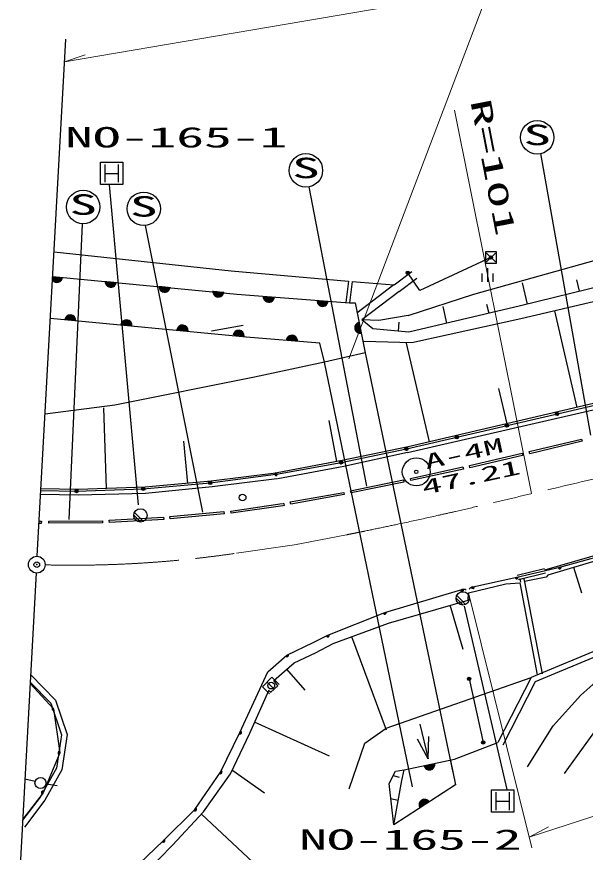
# Model space of a CAD drawing. Units: millimetres, scale not verified. Extents: x 40000 to 680000, y 20000 to 380000.
# Drawn here: x 274186 to 325190, y 236601 to 311554 of the extents above; entities that cross this region are included whole.
import ezdxf
from ezdxf.enums import TextEntityAlignment as Align

# ---------------------------------------------------------------- set-up
doc = ezdxf.new("R2010")
doc.units = ezdxf.units.MM
doc.header["$LTSCALE"] = 1000
doc.header["$PDMODE"] = 32
doc.header["$PDSIZE"] = 500
doc.linetypes.add('CHAIN', pattern=[18.5, 12, -1.5, 3.5, -1.5])
for name, color, linetype, lineweight in [('M-BGD', 7, 'Continuous', 25), ('M-BMK', 2, 'CHAIN', 13), ('M-BMK-ROW', 30, 'Continuous', 25), ('M-BMK-SRVR', 3, 'Continuous', 25), ('M-STR-HTXT', 7, 'Continuous', 13), ('M-STR-STRC', 7, 'Continuous', 25)]:
    doc.layers.add(name, color=color, linetype=linetype, lineweight=lineweight)
doc.layers.add('M-OTRS', color=6, linetype='Continuous')
doc.styles.add('ＭＳ ゴシック', font='')
doc.styles.get('ＭＳ ゴシック').set_extended_font_data('MS Gothic')

msp = doc.modelspace()

# ---------------------------------------------------------------- linework, layer by layer
at = {"layer": 'M-BGD'}
for p, q in [((277538, 290456), (293436, 288748)), ((315204, 286679), (328147, 290308)), ((316730, 289956), (310353, 287006)), ((293436, 288748), (303941, 287835)), ((308039, 287512), (309640, 288693)), ((310353, 287006), (309268, 288586)), ((316422, 289011), (316422, 287761)), ((277416, 288253), (293934, 286664)), ((303941, 287835), (303703, 285931)), ((308484, 286909), (310085, 288089)), ((315922, 288511), (315922, 287761)), ((316922, 287761), (316922, 288511)), ((328903, 287964), (319370, 285631)), ((324407, 287940), (324655, 286925)), ((304288, 287792), (304050, 285888)), ((304288, 287792), (308029, 287505)), ((308029, 287505), (304682, 284957)), ((319522, 287669), (319984, 285781)), ((293934, 286664), (304050, 285888)), ((308484, 286909), (305137, 284361)), ((309298, 284756), (315204, 286679)), ((329241, 286753), (319418, 284463)), ((304050, 285888), (304552, 285894)), ((304552, 285894), (305449, 281410)), ((319370, 285631), (309375, 283261)), ((316333, 285769), (316526, 284957)), ((312398, 285565), (312754, 284062)), ((322418, 285165), (324436, 276509)), ((294782, 282796), (277207, 284478)), ((306663, 284306), (305137, 284361)), ((306121, 283559), (305137, 284361)), ((309298, 284756), (306663, 284306)), ((308463, 284141), (308391, 283351)), ((319418, 284463), (309644, 282286)), ((294504, 283857), (291652, 283345)), ((309375, 283261), (306121, 283559)), ((301388, 282284), (294782, 282796)), ((301800, 280580), (301388, 282284)), ((309644, 282286), (305311, 282409)), ((309135, 282270), (311198, 273423)), ((305449, 281410), (301800, 280580)), ((305449, 281410), (313321, 243749)), ((301800, 280580), (295524, 279225)), ((309362, 244056), (301800, 280580)), ((295524, 279225), (282986, 276700)), ((331459, 278147), (309314, 272983)), ((317399, 278208), (318137, 275041)), ((309149, 272792), (331669, 278016)), ((309252, 272468), (331978, 277677)), ((282986, 276700), (276732, 275900)), ((281980, 276467), (282223, 269223)), ((302178, 275336), (302879, 271646)), ((320155, 272552), (324854, 273669)), ((324854, 273669), (324900, 273475)), ((289150, 273485), (289499, 269689)), ((309314, 272983), (303386, 271742)), ((324900, 273475), (320202, 272358)), ((303281, 271574), (309149, 272792)), ((309252, 272468), (303519, 271199)), ((314799, 271286), (319523, 272396)), ((319568, 272202), (314845, 271092)), ((319523, 272396), (319568, 272202)), ((320202, 272358), (320155, 272552)), ((297476, 270512), (303281, 271574)), ((303386, 271742), (297546, 270633)), ((297420, 270620), (291635, 269885)), ((297546, 270633), (297452, 270619)), ((303519, 271199), (297618, 270103)), ((309506, 270143), (314217, 271176)), ((314260, 270981), (309549, 269948)), ((314217, 271176), (314260, 270981)), ((314845, 271092), (314799, 271286)), ((291635, 269885), (285709, 269340)), ((291539, 269728), (297444, 270509)), ((297527, 270095), (291722, 269377)), ((297618, 270103), (297567, 270096)), ((304135, 269032), (308879, 269997)), ((308879, 269997), (308919, 269801)), ((309549, 269948), (309506, 270143)), ((279684, 269137), (276361, 269193)), ((279551, 268998), (285544, 269211)), ((285709, 269340), (279684, 269137)), ((285544, 269211), (291539, 269728)), ((291722, 269377), (285752, 268797)), ((308919, 269801), (304175, 268836)), ((279726, 268640), (276333, 268686)), ((276353, 269054), (279551, 268998)), ((285752, 268797), (279726, 268640)), ((298725, 268028), (303531, 268884)), ((303566, 268688), (298761, 267831)), ((303531, 268884), (303566, 268688)), ((304175, 268836), (304135, 269032)), ((293397, 267206), (298012, 267880)), ((298055, 267684), (293426, 267008)), ((298052, 267886), (298151, 267902)), ((298183, 267704), (298095, 267690)), ((298151, 267902), (298183, 267704)), ((298761, 267831), (298725, 268028)), ((284690, 266845), (285003, 266534)), ((284745, 267077), (285146, 266679)), ((287935, 266712), (292779, 267156)), ((292797, 266957), (287953, 266513)), ((292779, 267156), (292797, 266957)), ((293426, 267008), (293397, 267206)), ((276392, 266096), (276190, 266108)), ((276201, 266307), (276403, 266296)), ((276403, 266296), (276392, 266096)), ((277073, 266314), (281877, 266345)), ((277074, 266114), (277073, 266314)), ((281878, 266145), (277074, 266114)), ((281877, 266345), (281878, 266145)), ((282494, 266380), (287358, 266659)), ((282506, 266181), (282494, 266380)), ((287370, 266459), (282506, 266181)), ((285315, 266224), (285003, 266534)), ((285546, 266281), (285146, 266679)), ((287358, 266659), (287370, 266459)), ((287953, 266513), (287935, 266712)), ((321567, 261931), (327175, 263579)), ((327356, 263126), (321821, 261449)), ((322895, 262186), (326795, 263266)), ((319038, 261288), (322895, 262186)), ((319089, 261461), (321525, 262059)), ((319184, 261073), (321621, 261670)), ((324867, 259831), (324162, 262158)), ((315095, 260414), (319038, 261288)), ((319307, 261151), (319382, 260817)), ((319648, 261228), (319723, 260894)), ((321671, 261286), (319723, 260894)), ((319749, 260857), (321327, 252616)), ((321821, 261449), (321671, 261286)), ((307199, 258106), (314127, 260163)), ((314719, 259866), (318049, 260689)), ((318049, 260689), (319307, 260772)), ((319307, 260772), (320886, 252531)), ((313599, 259401), (313912, 259091)), ((313655, 259633), (314056, 259235)), ((314672, 259216), (314719, 259866)), ((307536, 257150), (314672, 259216)), ((314232, 254781), (313082, 258756)), ((314225, 258780), (313912, 259091)), ((314456, 258837), (314056, 259235)), ((302090, 256074), (307199, 258106)), ((302581, 255317), (307536, 257150)), ((300788, 255409), (302090, 256074)), ((307347, 247544), (304243, 255932)), ((298426, 254279), (300788, 255409)), ((300986, 254506), (302581, 255317)), ((327793, 255387), (320345, 252278)), ((327996, 254930), (320706, 251887)), ((296706, 252801), (298426, 254279)), ((299066, 253600), (300986, 254506)), ((297242, 252007), (299066, 253600)), ((324777, 250703), (328462, 253984)), ((294203, 247349), (296706, 252801)), ((300067, 251147), (298419, 253035)), ((275401, 251849), (277243, 249966)), ((275438, 252518), (275457, 252507)), ((275457, 252507), (277680, 250235)), ((297078, 252299), (296232, 251447)), ((296655, 251873), (297293, 251239)), ((297078, 252299), (297716, 251665)), ((297602, 251523), (297242, 252007)), ((307315, 247731), (320345, 252278)), ((314766, 252157), (316031, 246452)), ((320345, 252278), (317347, 246445)), ((320706, 251887), (317792, 246216)), ((275395, 251743), (277500, 249483)), ((295083, 247293), (296806, 251117)), ((296232, 251447), (296871, 250813)), ((296761, 251136), (296971, 250970)), ((296806, 251117), (296761, 251136)), ((296971, 250970), (297602, 251523)), ((322310, 247936), (324777, 250703)), ((277243, 249966), (278212, 247126)), ((277680, 250235), (278725, 247171)), ((277500, 249483), (278041, 245515)), ((302253, 245232), (295521, 248265)), ((292462, 243797), (294203, 247349)), ((305424, 246395), (307315, 247731)), ((310356, 248094), (311101, 244989)), ((319999, 244262), (322310, 247936)), ((319999, 244262), (322310, 247936)), ((326401, 247960), (323291, 243665)), ((278212, 247126), (277743, 244149)), ((278725, 247171), (278223, 243983)), ((293359, 243627), (295083, 247293)), ((311101, 244989), (310147, 246747)), ((311101, 244989), (311154, 246988)), ((304006, 242280), (305424, 246395)), ((313460, 244951), (317347, 246445)), ((278041, 245515), (276552, 241946)), ((308931, 244010), (313460, 244951)), ((313096, 244835), (313547, 242664)), ((277743, 244149), (276298, 241558)), ((278223, 243983), (276717, 241284)), ((290163, 240451), (292462, 243797)), ((290947, 240218), (293359, 243627)), ((296423, 241902), (293568, 243922)), ((307583, 242781), (308167, 243870)), ((308167, 243870), (308931, 244010)), ((308743, 243033), (308931, 244010)), ((309693, 242485), (309362, 244056)), ((275839, 242936), (274919, 243148)), ((307958, 243479), (308481, 243331)), ((308005, 239057), (308743, 243033)), ((276821, 242741), (277809, 242585)), ((308005, 239057), (307583, 242781)), ((313547, 242664), (308005, 239057)), ((276298, 241558), (274715, 239470)), ((276552, 241946), (274722, 239583)), ((307737, 241423), (308385, 241291)), ((276717, 241284), (274883, 238863)), ((287324, 237640), (290163, 240451)), ((288146, 237230), (290947, 240218)), ((296489, 234672), (290772, 240031)), ((284466, 234891), (287324, 237640)), ((285343, 234379), (288146, 237230))]:
    msp.add_line(p, q, dxfattribs=at)
for centre, radius in [((316730, 289956), 150), ((316730, 289956), 100), ((316730, 289956), 50), ((309268, 288586), 150), ((309268, 288586), 100), ((309268, 288586), 50), ((322661, 275927), 150), ((322661, 275927), 100), ((322661, 275927), 50), ((318157, 274882), 150), ((318157, 274882), 100), ((318157, 274882), 50), ((313653, 273837), 150), ((313653, 273837), 100), ((313653, 273837), 50), ((309149, 272792), 150), ((309149, 272792), 150), ((309149, 272792), 100), ((309149, 272792), 100), ((309149, 272792), 50), ((309149, 272792), 50), ((303281, 271574), 150), ((303281, 271574), 100), ((303281, 271574), 50), ((291539, 269728), 150), ((279551, 268998), 150), ((279551, 268998), 100), ((285544, 269211), 150), ((285544, 269211), 100), ((285544, 269211), 50), ((291539, 269728), 100), ((291539, 269728), 50), ((279551, 268998), 50), ((294449, 268421), 300), ((285289, 266823), 600), ((314199, 259379), 600), ((297023, 251551), 300), ((314766, 252157), 150), ((314766, 252157), 100), ((314766, 252157), 50), ((316031, 246452), 150), ((316031, 246452), 100), ((316031, 246452), 50), ((276322, 242816), 500)]:
    msp.add_circle(centre, radius, dxfattribs=at)
for centre, radius, start, end in [((277795, 288219), 500, 217.20449, 354.81434), ((277795, 288219), 500, 217.20449, 354.81434), ((277795, 288219), 450, 208.99928, 354.81434), ((277795, 288219), 400, 194.59877, 354.81434), ((277795, 288219), 350, 174.81434, 354.81434), ((277795, 288219), 300, 174.81434, 354.81434), ((277795, 288219), 250, 174.81434, 354.81434), ((277795, 288219), 200, 174.81434, 354.81434), ((277795, 288219), 150, 174.81434, 354.81434), ((277795, 288219), 100, 174.81434, 354.81434), ((277795, 288219), 50, 174.81434, 354.81434), ((282623, 287781), 500, 174.81434, 354.81434), ((282623, 287781), 500, 174.81434, 354.81434), ((282623, 287781), 450, 174.81434, 354.81434), ((282623, 287781), 400, 174.81434, 354.81434), ((282623, 287781), 350, 174.81434, 354.81434), ((282623, 287781), 300, 174.81434, 354.81434), ((282623, 287781), 250, 174.81434, 354.81434), ((282623, 287781), 200, 174.81434, 354.81434), ((282623, 287781), 150, 174.81434, 354.81434), ((282623, 287781), 100, 174.81434, 354.81434), ((282623, 287781), 50, 174.81434, 354.81434), ((287450, 287343), 500, 174.81434, 354.81434), ((287450, 287343), 500, 174.81434, 354.81434), ((287450, 287343), 450, 174.81434, 354.81434), ((287450, 287343), 400, 174.81434, 354.81434), ((287450, 287343), 350, 174.81434, 354.81434), ((287450, 287343), 300, 174.81434, 354.81434), ((287450, 287343), 250, 174.81434, 354.81434), ((287450, 287343), 200, 174.81434, 354.81434), ((287450, 287343), 150, 174.81434, 354.81434), ((287450, 287343), 100, 174.81434, 354.81434), ((287450, 287343), 50, 174.81434, 354.81434), ((292278, 286905), 500, 174.81434, 354.81434), ((292278, 286905), 500, 174.81434, 354.81434), ((292278, 286905), 450, 174.81434, 354.81434), ((292278, 286905), 400, 174.81434, 354.81434), ((292278, 286905), 350, 174.81434, 354.81434), ((292278, 286905), 300, 174.81434, 354.81434), ((292278, 286905), 250, 174.81434, 354.81434), ((292278, 286905), 200, 174.81434, 354.81434), ((292278, 286905), 150, 174.81434, 354.81434), ((292278, 286905), 100, 174.81434, 354.81434), ((292278, 286905), 50, 174.81434, 354.81434), ((296800, 286444), 500, 175.61434, 355.61434), ((296800, 286444), 500, 175.61434, 355.61434), ((296800, 286444), 450, 175.61434, 355.61434), ((296800, 286444), 400, 175.61434, 355.61434), ((296800, 286444), 350, 175.61434, 355.61434), ((296800, 286444), 300, 175.61434, 355.61434), ((296800, 286444), 250, 175.61434, 355.61434), ((296800, 286444), 200, 175.61434, 355.61434), ((296800, 286444), 150, 175.61434, 355.61434), ((296800, 286444), 100, 175.61434, 355.61434), ((296800, 286444), 50, 175.61434, 355.61434), ((301633, 286073), 500, 175.61434, 355.61434), ((301633, 286073), 500, 175.61434, 355.61434), ((301633, 286073), 450, 175.61434, 355.61434), ((301633, 286073), 400, 175.61434, 355.61434), ((301633, 286073), 350, 175.61434, 355.61434), ((301633, 286073), 300, 175.61434, 355.61434), ((301633, 286073), 250, 175.61434, 355.61434), ((301633, 286073), 200, 175.61434, 355.61434), ((301633, 286073), 150, 175.61434, 355.61434), ((301633, 286073), 100, 175.61434, 355.61434), ((301633, 286073), 50, 175.61434, 355.61434), ((278997, 284314), 500, 354.77321, 174.77321), ((278997, 284314), 500, 354.77321, 174.77321), ((278997, 284314), 450, 354.77321, 174.77321), ((278997, 284314), 400, 354.77321, 174.77321), ((278997, 284314), 350, 354.77321, 174.77321), ((278997, 284314), 300, 354.77321, 174.77321), ((278997, 284314), 250, 354.77321, 174.77321), ((278997, 284314), 200, 354.77321, 174.77321), ((278997, 284314), 150, 354.77321, 174.77321), ((278997, 284314), 100, 354.77321, 174.77321), ((278997, 284314), 50, 354.77321, 174.77321), ((284027, 283854), 500, 354.77321, 174.77321), ((284027, 283854), 500, 354.77321, 174.77321), ((284027, 283854), 450, 354.77321, 174.77321), ((284027, 283854), 400, 354.77321, 174.77321), ((284027, 283854), 350, 354.77321, 174.77321), ((284027, 283854), 300, 354.77321, 174.77321), ((284027, 283854), 250, 354.77321, 174.77321), ((305001, 283652), 500, 101.30983, 281.30983), ((305001, 283652), 500, 101.30983, 281.30983), ((305001, 283652), 450, 101.30983, 281.30983), ((284027, 283854), 200, 354.77321, 174.77321), ((284027, 283854), 150, 354.77321, 174.77321), ((284027, 283854), 100, 354.77321, 174.77321), ((284027, 283854), 50, 354.77321, 174.77321), ((289058, 283394), 500, 354.77321, 174.77321), ((289058, 283394), 500, 354.77321, 174.77321), ((289058, 283394), 450, 354.77321, 174.77321), ((289058, 283394), 400, 354.77321, 174.77321), ((289058, 283394), 350, 354.77321, 174.77321), ((289058, 283394), 300, 354.77321, 174.77321), ((289058, 283394), 250, 354.77321, 174.77321), ((289058, 283394), 200, 354.77321, 174.77321), ((289058, 283394), 150, 354.77321, 174.77321), ((289058, 283394), 100, 354.77321, 174.77321), ((289058, 283394), 50, 354.77321, 174.77321), ((294089, 282933), 500, 354.77321, 174.77321), ((294089, 282933), 500, 354.77321, 174.77321), ((294089, 282933), 450, 354.77321, 174.77321), ((294089, 282933), 400, 354.77321, 174.77321), ((305001, 283652), 400, 101.30983, 281.30983), ((305001, 283652), 350, 101.30983, 281.30983), ((305001, 283652), 300, 101.30983, 281.30983), ((305001, 283652), 250, 101.30983, 281.30983), ((305001, 283652), 200, 101.30983, 281.30983), ((305001, 283652), 150, 101.30983, 281.30983), ((305001, 283652), 100, 101.30983, 281.30983), ((305001, 283652), 50, 101.30983, 281.30983), ((294089, 282933), 350, 354.77321, 174.77321), ((294089, 282933), 300, 354.77321, 174.77321), ((294089, 282933), 250, 354.77321, 174.77321), ((294089, 282933), 200, 354.77321, 174.77321), ((294089, 282933), 150, 354.77321, 174.77321), ((294089, 282933), 100, 354.77321, 174.77321), ((294089, 282933), 50, 354.77321, 174.77321), ((298870, 282479), 500, 355.5732, 175.5732), ((298870, 282479), 500, 355.5732, 175.5732), ((298870, 282479), 450, 355.5732, 175.5732), ((298870, 282479), 400, 355.5732, 175.5732), ((298870, 282479), 350, 355.5732, 175.5732), ((298870, 282479), 300, 355.5732, 175.5732), ((298870, 282479), 250, 355.5732, 175.5732), ((298870, 282479), 200, 355.5732, 175.5732), ((298870, 282479), 150, 355.5732, 175.5732), ((298870, 282479), 100, 355.5732, 175.5732), ((298870, 282479), 50, 355.5732, 175.5732), ((297475, 270513), 150, 109.9183, 274.90189), ((297475, 270513), 100, 113.71338, 271.10681), ((297392, 270497), 150, 316.80763, 67.9324), ((297475, 270513), 50, 125.48939, 259.3308), ((297392, 270497), 100, 340.39325, 44.34679), ((322895, 262186), 150, 193.1158, 15.47848), ((322895, 262186), 100, 193.1158, 15.47848), ((322895, 262186), 50, 193.1158, 15.47848), ((319038, 261288), 150, 192.49825, 13.1158), ((319038, 261288), 100, 192.49825, 13.1158), ((319038, 261288), 50, 192.49825, 13.1158), ((314127, 260163), 150, 196.53811, 16.53811), ((314127, 260163), 100, 196.53811, 16.53811), ((314127, 260163), 50, 196.53811, 16.53811), ((314269, 259684), 500, 61.53811, 106.53811), ((315204, 259925), 500, 102.49825, 147.49825), ((315095, 260414), 150, 192.49825, 12.49825), ((315095, 260414), 100, 192.49825, 12.49825), ((315095, 260414), 50, 192.49825, 12.49825), ((307199, 258106), 150, 201.69266, 16.53811), ((307199, 258106), 100, 201.69266, 16.53811), ((307199, 258106), 50, 201.69266, 16.53811), ((302090, 256074), 150, 207.03682, 21.69266), ((302090, 256074), 100, 207.03682, 21.69266), ((302090, 256074), 50, 207.03682, 21.69266), ((298426, 254279), 150, 220.65788, 26.23682), ((298426, 254279), 100, 220.65788, 26.23682), ((298426, 254279), 50, 220.65788, 26.23682), ((277500, 249483), 150, 132.97478, 277.76363), ((277500, 249483), 100, 132.97478, 277.76363), ((277500, 249483), 50, 132.97478, 277.76363), ((294203, 247349), 150, 243.88897, 65.34827), ((294203, 247349), 100, 243.88897, 65.34827), ((294203, 247349), 50, 243.88897, 65.34827), ((278041, 245515), 150, 97.76363, 247.34381), ((278041, 245515), 100, 97.76363, 247.34381), ((278041, 245515), 50, 97.76363, 247.34381), ((311195, 244481), 500, 191.73876, 11.73876), ((311195, 244481), 500, 191.73876, 11.73876), ((311195, 244481), 450, 191.73876, 11.73876), ((311195, 244481), 400, 191.73876, 11.73876), ((311195, 244481), 350, 191.73876, 11.73876), ((311195, 244481), 300, 191.73876, 11.73876), ((311195, 244481), 250, 191.73876, 11.73876), ((311195, 244481), 200, 191.73876, 11.73876), ((311195, 244481), 150, 191.73876, 11.73876), ((311195, 244481), 100, 191.73876, 11.73876), ((311195, 244481), 50, 191.73876, 11.73876), ((292462, 243797), 150, 235.50676, 63.88897), ((292462, 243797), 100, 235.50676, 63.88897), ((292462, 243797), 50, 235.50676, 63.88897), ((276552, 241946), 150, 67.34381, 232.24108), ((276552, 241946), 100, 67.34381, 232.24108), ((276552, 241946), 50, 67.34381, 232.24108), ((310776, 240861), 500, 33.06141, 213.06141), ((310776, 240861), 500, 33.06141, 213.06141), ((310776, 240861), 450, 33.06141, 213.06141), ((310776, 240861), 400, 33.06141, 213.06141), ((310776, 240861), 350, 33.06141, 213.06141), ((310776, 240861), 300, 33.06141, 213.06141), ((310776, 240861), 250, 33.06141, 213.06141), ((310776, 240861), 200, 33.06141, 213.06141), ((310776, 240861), 150, 33.06141, 213.06141), ((310776, 240861), 100, 33.06141, 213.06141), ((310776, 240861), 50, 33.06141, 213.06141), ((290163, 240451), 150, 224.70775, 55.50676), ((290163, 240451), 100, 224.70775, 55.50676), ((290163, 240451), 50, 224.70775, 55.50676), ((287324, 237640), 150, 223.88589, 44.70775), ((287324, 237640), 100, 223.88589, 44.70775), ((287324, 237640), 50, 223.88589, 44.70775)]:
    msp.add_arc(centre, radius, start, end, dxfattribs=at)
at = {"layer": 'M-BMK'}
for p in [(303782, 265082), (293915, 263431)]:
    msp.add_line(p, (299103, 264194), dxfattribs=at)
msp.add_arc((279194, 363352), 101000, 268.60481, 278.3781, dxfattribs=at)
msp.add_open_spline([(303782, 265082), (303963, 265119), (304145, 265155), (304326, 265191), (304508, 265227), (304689, 265264), (304871, 265301), (305052, 265337), (305234, 265374), (305415, 265412), (306503, 265634), (307590, 265864), (308676, 266097), (310305, 266446), (311933, 266804), (313556, 267177), (314260, 267339), (314963, 267504), (315666, 267668), (316368, 267833), (317071, 267997), (317774, 268162), (318477, 268326), (319179, 268492), (319882, 268657), (324259, 269689), (328634, 270733), (333010, 271771), (339499, 273310), (345992, 274834), (352481, 276372), (356800, 277395), (361118, 278424), (365438, 279445), (366158, 279615), (366878, 279785), (367598, 279954), (368318, 280124), (369038, 280293), (369758, 280462), (370478, 280631), (371199, 280800), (371919, 280968), (372052, 280998), (372184, 281029), (372317, 281060), (372449, 281090), (372581, 281121), (372714, 281151), (372846, 281182), (372979, 281213), (373111, 281243)], degree=3, knots=[0, 0, 0, 0, 1, 1, 1, 2, 2, 2, 3, 3, 3, 4, 4, 4, 5, 5, 5, 6, 6, 6, 7, 7, 7, 8, 8, 8, 9, 9, 9, 10, 10, 10, 11, 11, 11, 12, 12, 12, 13, 13, 13, 14, 14, 14, 15, 15, 15, 16, 16, 16, 17, 17, 17, 17], dxfattribs=at)
at = {"layer": 'M-BMK-ROW'}
for p, q in [((317230, 290456), (316230, 290456)), ((316230, 290456), (316230, 289456)), ((317130, 290356), (316330, 289556)), ((316330, 290356), (317130, 289556)), ((317230, 289456), (317230, 290456)), ((316230, 289456), (317230, 289456))]:
    msp.add_line(p, q, dxfattribs=at)
at = {"layer": 'M-BMK-SRVR'}
for p, q in [((276026, 263152), (278594, 309541)), ((275943, 261655), (274186, 229910))]:
    msp.add_line(p, q, dxfattribs=at)
for centre, radius in [((310026, 270729), 1250), ((310026, 270729), 150), ((275985, 262403), 750)]:
    msp.add_circle(centre, radius, dxfattribs=at)
msp.add_point((275985, 262403), dxfattribs=at)
at = {"layer": 'M-OTRS'}
msp.add_point((275985, 262403), dxfattribs=at)
at = {"layer": 'M-STR-HTXT'}
for p, q in [((303980, 280872), (321365, 326697)), ((377236, 324360), (278481, 307498)), ((278481, 307498), (280331, 308141)), ((320368, 268778), (313451, 303182)), ((314719, 259866), (320405, 237001)), ((320164, 237971), (378791, 257031)), ((320164, 237971), (321901, 238875))]:
    msp.add_line(p, q, dxfattribs=at)
at = {"layer": 'M-STR-STRC'}
for p, q in [((325677, 274029), (321206, 299270)), ((281695, 296512), (281695, 298512)), ((281695, 298512), (283695, 298512)), ((283695, 298512), (283695, 296512)), ((282085, 298302), (282085, 296702)), ((283285, 298302), (283285, 296702)), ((282085, 297502), (283285, 297502)), ((283695, 296512), (281695, 296512)), ((282492, 296485), (285086, 267756)), ((305603, 269438), (300417, 296297)), ((278881, 266463), (280082, 292988)), ((290872, 267114), (285752, 292832)), ((318182, 242243), (314347, 258680)), ((316769, 240192), (316769, 242192)), ((316769, 242192), (318769, 242192)), ((318769, 242192), (318769, 240192)), ((317159, 241982), (317159, 240382)), ((318359, 241982), (318359, 240382)), ((317159, 241182), (318359, 241182)), ((318769, 240192), (316769, 240192))]:
    msp.add_line(p, q, dxfattribs=at)
for centre in [(320877, 300734), (300131, 297770), (280150, 294487), (285583, 294323)]:
    msp.add_circle(centre, 1500, dxfattribs=at)

# ---------------------------------------------------------------- texts
at = {"layer": 'M-BMK-SRVR', "style": 'ＭＳ ゴシック', "width": 2}
for s, rotation, p in [('A-4M', 12.724, (311029, 270566)), ('47.21', 12.208, (310780, 268264))]:
    msp.add_text(s, height=1320, rotation=rotation, dxfattribs=at).set_placement(p, align=Align.BOTTOM_LEFT)
at = {"layer": 'M-STR-HTXT', "style": 'ＭＳ ゴシック', "width": 2}
msp.add_text('R=101', height=1833, rotation=280.897, dxfattribs=at).set_placement((314321, 303913), align=Align.BOTTOM_LEFT)
at = {"layer": 'M-STR-STRC', "style": 'ＭＳ ゴシック', "width": 2}
for s, p in [('NO-165-1', (278524, 299273)), ('S', (319627, 299484)), ('S', (298881, 296520)), ('S', (278900, 293237)), ('S', (284333, 293073)), ('NO-165-2', (299524, 236273))]:
    msp.add_text(s, height=1833, dxfattribs=at).set_placement(p, align=Align.BOTTOM_LEFT)

doc.saveas('drawing.dxf')
